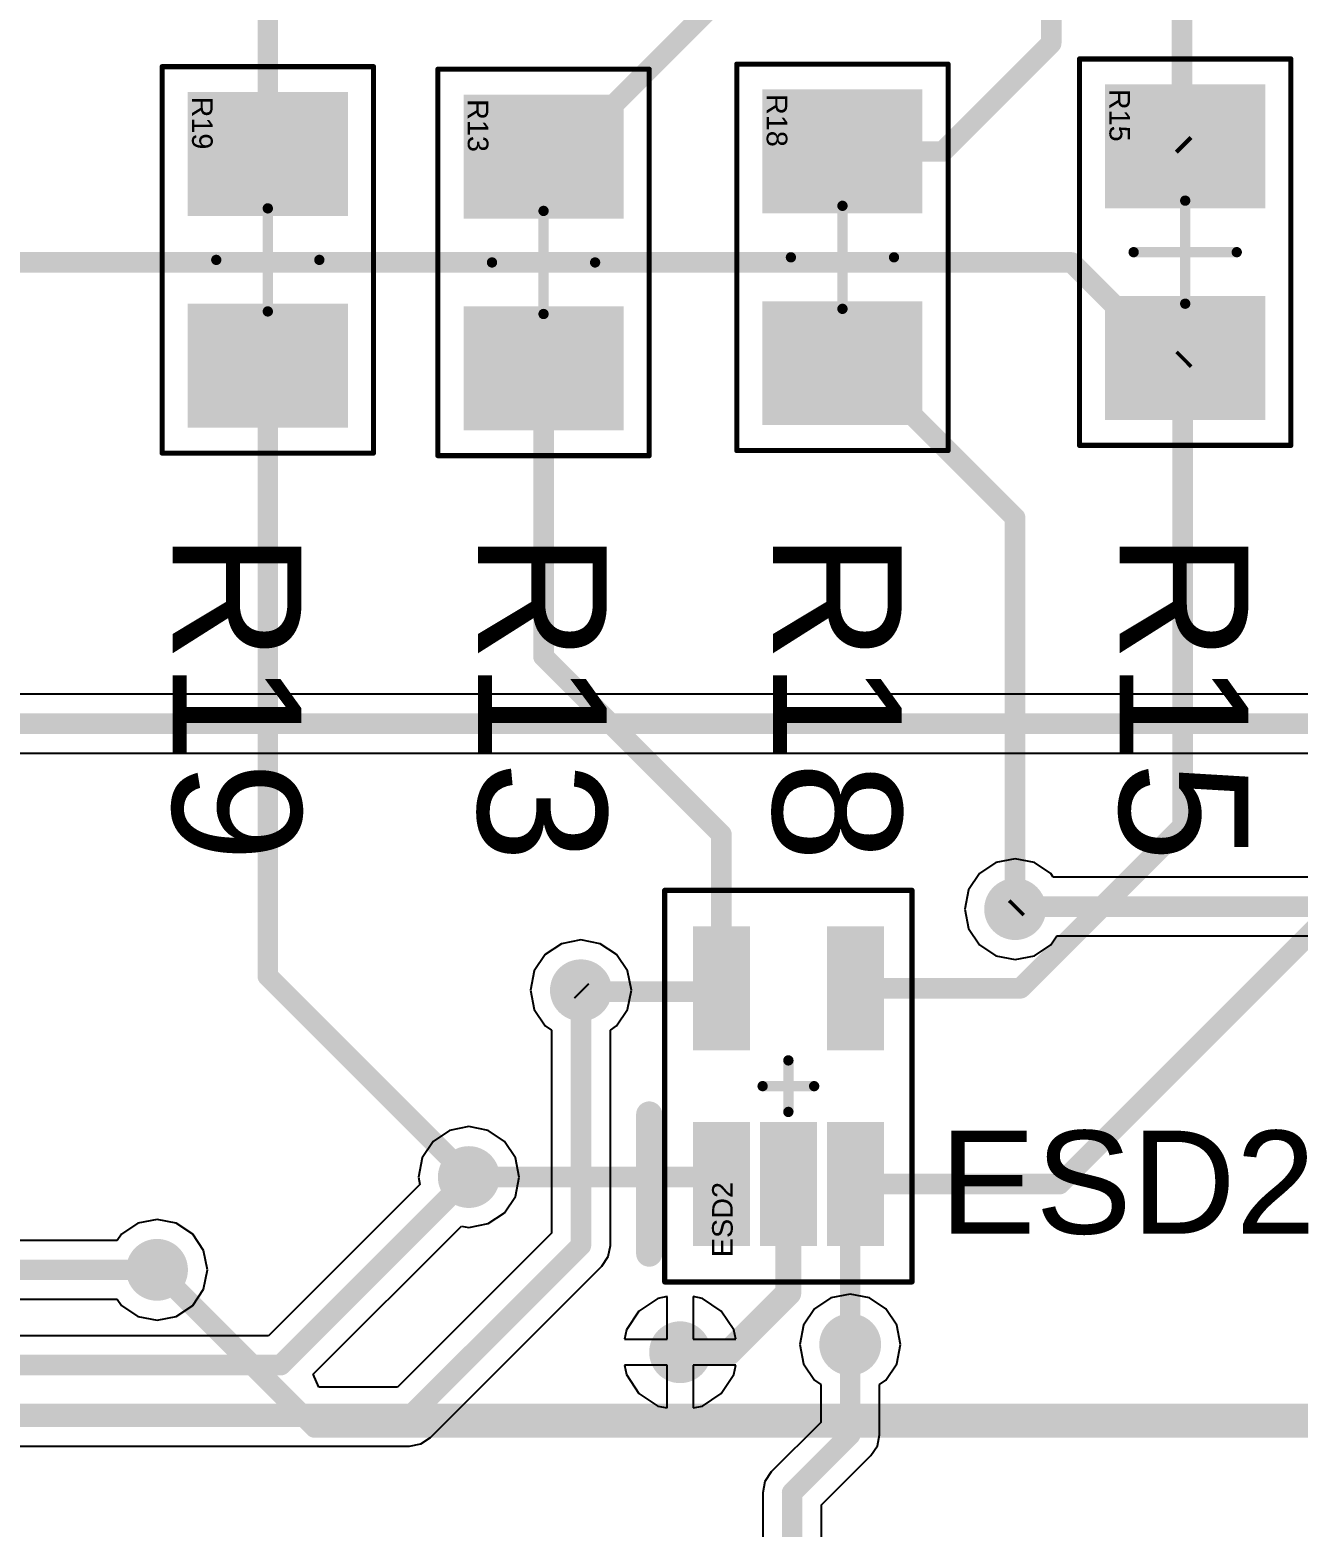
# Model space of a CAD drawing. Header units: inches. Extents: x 0 to 7.57, y 0 to 3.51.
# Drawn here: x 1.498 to 1.982, y 2.437 to 3.009 of the extents above; entities that cross this region are included whole.
import ezdxf

# ---------------------------------------------------------------- set-up
doc = ezdxf.new("R2010")
doc.units = ezdxf.units.IN
doc.header["$MEASUREMENT"] = 0
for name, color, linetype in [('Bottom Courtyard', 56, 'Continuous'), ('Bottom Solder', 6, 'Continuous'), ('L1', 1, 'Continuous'), ('L2', 5, 'Continuous'), ('Top Courtyard', 56, 'Continuous'), ('Top Overlay', 2, 'Continuous'), ('Top Paste', 8, 'Continuous'), ('Top Solder', 216, 'Continuous'), ('Via Holes', 16, 'Continuous')]:
    doc.layers.add(name, color=color, linetype=linetype)
doc.styles.add('Arial', font='', dxfattribs={"height": 0.2})
doc.styles.get('Arial').set_extended_font_data('Arial')

# ---------------------------------------------------------------- blocks, each defined once
blk = doc.blocks.new('RES_SM0805_YAGEORC_N_24')
at = {"layer": 'L1'}
for points in [[(-0.06012, -0.02657), (-0.06012, 0.02657), (-0.02075, 0.02657), (-0.02075, -0.02657)], [(0.02075, -0.02657), (0.02075, 0.02657), (0.06012, 0.02657), (0.06012, -0.02657)]]:
    blk.add_hatch(color=1, dxfattribs=at).paths.add_polyline_path(points)
at = {"layer": 'Top Paste'}
for points in [[(-0.06012, -0.02657), (-0.06012, 0.02657), (-0.02075, 0.02657), (-0.02075, -0.02657)], [(0.02075, -0.02657), (0.02075, 0.02657), (0.06012, 0.02657), (0.06012, -0.02657)]]:
    blk.add_hatch(color=8, dxfattribs=at).paths.add_polyline_path(points)
at = {"layer": 'Top Solder'}
for points in [[(-0.06412, -0.03057), (-0.06412, 0.03057), (-0.01675, 0.03057), (-0.01675, -0.03057)], [(0.01675, -0.03057), (0.01675, 0.03057), (0.06412, 0.03057), (0.06412, -0.03057)]]:
    blk.add_hatch(color=216, dxfattribs=at).paths.add_polyline_path(points)
at = {"layer": 'Top Courtyard'}
for points in [[(-0.07382, -0.04035, 0.00197, 0.00197, 0), (-0.07382, 0.04035, 0.00197, 0.00197, 0)], [(0.07382, 0.04035, 0.00197, 0.00197, 0), (-0.07382, 0.04035, 0.00197, 0.00197, 0)], [(0.07382, -0.04035, 0.00197, 0.00197, 0), (0.07382, 0.04035, 0.00197, 0.00197, 0)], [(0, -0.01969, 0.00394, 0.00394, 0), (0, 0.01969, 0.00394, 0.00394, 0)], [(0.01969, 0, 0.00394, 0.00394, 0), (-0.01969, 0, 0.00394, 0.00394, 0)], [(0.07382, -0.04035, 0.00197, 0.00197, 0), (-0.07382, -0.04035, 0.00197, 0.00197, 0)]]:
    blk.add_lwpolyline(points, format="xyseb", dxfattribs=at)
for points in [[(-0.07431, 0.04035, 0.000984, 0.000984, 1), (-0.07333, 0.04035, 0.000984, 0.000984, 1)], [(-0.07431, 0.04035, 0.000984, 0.000984, 1), (-0.07333, 0.04035, 0.000984, 0.000984, 1)], [(0.07333, 0.04035, 0.000984, 0.000984, 1), (0.07431, 0.04035, 0.000984, 0.000984, 1)], [(0.07333, 0.04035, 0.000984, 0.000984, 1), (0.07431, 0.04035, 0.000984, 0.000984, 1)], [(-0.00098, 0.01969, 0.00197, 0.00197, 1), (0.00098, 0.01969, 0.00197, 0.00197, 1)], [(-0.02067, 0, 0.00197, 0.00197, 1), (-0.0187, 0, 0.00197, 0.00197, 1)], [(0.0187, 0, 0.00197, 0.00197, 1), (0.02067, 0, 0.00197, 0.00197, 1)], [(-0.00098, -0.01969, 0.00197, 0.00197, 1), (0.00098, -0.01969, 0.00197, 0.00197, 1)], [(-0.07431, -0.04035, 0.000984, 0.000984, 1), (-0.07333, -0.04035, 0.000984, 0.000984, 1)], [(-0.07431, -0.04035, 0.000984, 0.000984, 1), (-0.07333, -0.04035, 0.000984, 0.000984, 1)], [(0.07333, -0.04035, 0.000984, 0.000984, 1), (0.07431, -0.04035, 0.000984, 0.000984, 1)], [(0.07333, -0.04035, 0.000984, 0.000984, 1), (0.07431, -0.04035, 0.000984, 0.000984, 1)]]:
    blk.add_lwpolyline(points, format="xyseb", close=True, dxfattribs=at)
at = {"layer": 'Top Overlay'}
for points in [[(-0.07382, -0.04035, 0.00197, 0.00197, 0), (-0.07382, 0.04035, 0.00197, 0.00197, 0)], [(0.07382, 0.04035, 0.00197, 0.00197, 0), (-0.07382, 0.04035, 0.00197, 0.00197, 0)], [(0.07382, -0.04035, 0.00197, 0.00197, 0), (0.07382, 0.04035, 0.00197, 0.00197, 0)], [(0.07382, -0.04035, 0.00197, 0.00197, 0), (-0.07382, -0.04035, 0.00197, 0.00197, 0)]]:
    blk.add_lwpolyline(points, format="xyseb", dxfattribs=at)
for points in [[(-0.07431, 0.04035, 0.000984, 0.000984, 1), (-0.07333, 0.04035, 0.000984, 0.000984, 1)], [(-0.07431, 0.04035, 0.000984, 0.000984, 1), (-0.07333, 0.04035, 0.000984, 0.000984, 1)], [(0.07333, 0.04035, 0.000984, 0.000984, 1), (0.07431, 0.04035, 0.000984, 0.000984, 1)], [(0.07333, 0.04035, 0.000984, 0.000984, 1), (0.07431, 0.04035, 0.000984, 0.000984, 1)], [(-0.07431, -0.04035, 0.000984, 0.000984, 1), (-0.07333, -0.04035, 0.000984, 0.000984, 1)], [(-0.07431, -0.04035, 0.000984, 0.000984, 1), (-0.07333, -0.04035, 0.000984, 0.000984, 1)], [(0.07333, -0.04035, 0.000984, 0.000984, 1), (0.07431, -0.04035, 0.000984, 0.000984, 1)], [(0.07333, -0.04035, 0.000984, 0.000984, 1), (0.07431, -0.04035, 0.000984, 0.000984, 1)]]:
    blk.add_lwpolyline(points, format="xyseb", close=True, dxfattribs=at)
at = {"layer": 'Top Courtyard', "style": 'Arial'}
blk.add_text('R19', height=0.007874, dxfattribs=at).set_placement((-0.0624, -0.02894))
blk = doc.blocks.new('RES_SM0805_YAGEORC_N_25')
at = {"layer": 'L1'}
for points in [[(-0.06012, -0.02657), (-0.06012, 0.02657), (-0.02075, 0.02657), (-0.02075, -0.02657)], [(0.02075, -0.02657), (0.02075, 0.02657), (0.06012, 0.02657), (0.06012, -0.02657)]]:
    blk.add_hatch(color=1, dxfattribs=at).paths.add_polyline_path(points)
at = {"layer": 'Top Paste'}
for points in [[(-0.06012, -0.02657), (-0.06012, 0.02657), (-0.02075, 0.02657), (-0.02075, -0.02657)], [(0.02075, -0.02657), (0.02075, 0.02657), (0.06012, 0.02657), (0.06012, -0.02657)]]:
    blk.add_hatch(color=8, dxfattribs=at).paths.add_polyline_path(points)
at = {"layer": 'Top Solder'}
for points in [[(-0.06412, -0.03057), (-0.06412, 0.03057), (-0.01675, 0.03057), (-0.01675, -0.03057)], [(0.01675, -0.03057), (0.01675, 0.03057), (0.06412, 0.03057), (0.06412, -0.03057)]]:
    blk.add_hatch(color=216, dxfattribs=at).paths.add_polyline_path(points)
at = {"layer": 'Top Courtyard'}
for points in [[(-0.07382, -0.04035, 0.00197, 0.00197, 0), (-0.07382, 0.04035, 0.00197, 0.00197, 0)], [(0.07382, 0.04035, 0.00197, 0.00197, 0), (-0.07382, 0.04035, 0.00197, 0.00197, 0)], [(0.07382, -0.04035, 0.00197, 0.00197, 0), (0.07382, 0.04035, 0.00197, 0.00197, 0)], [(0, -0.01969, 0.00394, 0.00394, 0), (0, 0.01969, 0.00394, 0.00394, 0)], [(0.01969, 0, 0.00394, 0.00394, 0), (-0.01969, 0, 0.00394, 0.00394, 0)], [(0.07382, -0.04035, 0.00197, 0.00197, 0), (-0.07382, -0.04035, 0.00197, 0.00197, 0)]]:
    blk.add_lwpolyline(points, format="xyseb", dxfattribs=at)
for points in [[(-0.07431, 0.04035, 0.000984, 0.000984, 1), (-0.07333, 0.04035, 0.000984, 0.000984, 1)], [(-0.07431, 0.04035, 0.000984, 0.000984, 1), (-0.07333, 0.04035, 0.000984, 0.000984, 1)], [(0.07333, 0.04035, 0.000984, 0.000984, 1), (0.07431, 0.04035, 0.000984, 0.000984, 1)], [(0.07333, 0.04035, 0.000984, 0.000984, 1), (0.07431, 0.04035, 0.000984, 0.000984, 1)], [(-0.00098, 0.01969, 0.00197, 0.00197, 1), (0.00098, 0.01969, 0.00197, 0.00197, 1)], [(-0.02067, 0, 0.00197, 0.00197, 1), (-0.0187, 0, 0.00197, 0.00197, 1)], [(0.0187, 0, 0.00197, 0.00197, 1), (0.02067, 0, 0.00197, 0.00197, 1)], [(-0.00098, -0.01969, 0.00197, 0.00197, 1), (0.00098, -0.01969, 0.00197, 0.00197, 1)], [(-0.07431, -0.04035, 0.000984, 0.000984, 1), (-0.07333, -0.04035, 0.000984, 0.000984, 1)], [(-0.07431, -0.04035, 0.000984, 0.000984, 1), (-0.07333, -0.04035, 0.000984, 0.000984, 1)], [(0.07333, -0.04035, 0.000984, 0.000984, 1), (0.07431, -0.04035, 0.000984, 0.000984, 1)], [(0.07333, -0.04035, 0.000984, 0.000984, 1), (0.07431, -0.04035, 0.000984, 0.000984, 1)]]:
    blk.add_lwpolyline(points, format="xyseb", close=True, dxfattribs=at)
at = {"layer": 'Top Overlay'}
for points in [[(-0.07382, -0.04035, 0.00197, 0.00197, 0), (-0.07382, 0.04035, 0.00197, 0.00197, 0)], [(0.07382, 0.04035, 0.00197, 0.00197, 0), (-0.07382, 0.04035, 0.00197, 0.00197, 0)], [(0.07382, -0.04035, 0.00197, 0.00197, 0), (0.07382, 0.04035, 0.00197, 0.00197, 0)], [(0.07382, -0.04035, 0.00197, 0.00197, 0), (-0.07382, -0.04035, 0.00197, 0.00197, 0)]]:
    blk.add_lwpolyline(points, format="xyseb", dxfattribs=at)
for points in [[(-0.07431, 0.04035, 0.000984, 0.000984, 1), (-0.07333, 0.04035, 0.000984, 0.000984, 1)], [(-0.07431, 0.04035, 0.000984, 0.000984, 1), (-0.07333, 0.04035, 0.000984, 0.000984, 1)], [(0.07333, 0.04035, 0.000984, 0.000984, 1), (0.07431, 0.04035, 0.000984, 0.000984, 1)], [(0.07333, 0.04035, 0.000984, 0.000984, 1), (0.07431, 0.04035, 0.000984, 0.000984, 1)], [(-0.07431, -0.04035, 0.000984, 0.000984, 1), (-0.07333, -0.04035, 0.000984, 0.000984, 1)], [(-0.07431, -0.04035, 0.000984, 0.000984, 1), (-0.07333, -0.04035, 0.000984, 0.000984, 1)], [(0.07333, -0.04035, 0.000984, 0.000984, 1), (0.07431, -0.04035, 0.000984, 0.000984, 1)], [(0.07333, -0.04035, 0.000984, 0.000984, 1), (0.07431, -0.04035, 0.000984, 0.000984, 1)]]:
    blk.add_lwpolyline(points, format="xyseb", close=True, dxfattribs=at)
at = {"layer": 'Top Courtyard', "style": 'Arial'}
blk.add_text('R18', height=0.007874, dxfattribs=at).set_placement((-0.0624, -0.02894))
blk = doc.blocks.new('RES_SM0805_YAGEORC_N_28')
at = {"layer": 'L1'}
for points in [[(-0.06012, -0.02657), (-0.06012, 0.02657), (-0.02075, 0.02657), (-0.02075, -0.02657)], [(0.02075, -0.02657), (0.02075, 0.02657), (0.06012, 0.02657), (0.06012, -0.02657)]]:
    blk.add_hatch(color=1, dxfattribs=at).paths.add_polyline_path(points)
at = {"layer": 'Top Paste'}
for points in [[(-0.06012, -0.02657), (-0.06012, 0.02657), (-0.02075, 0.02657), (-0.02075, -0.02657)], [(0.02075, -0.02657), (0.02075, 0.02657), (0.06012, 0.02657), (0.06012, -0.02657)]]:
    blk.add_hatch(color=8, dxfattribs=at).paths.add_polyline_path(points)
at = {"layer": 'Top Solder'}
for points in [[(-0.06412, -0.03057), (-0.06412, 0.03057), (-0.01675, 0.03057), (-0.01675, -0.03057)], [(0.01675, -0.03057), (0.01675, 0.03057), (0.06412, 0.03057), (0.06412, -0.03057)]]:
    blk.add_hatch(color=216, dxfattribs=at).paths.add_polyline_path(points)
at = {"layer": 'Top Courtyard'}
for points in [[(-0.07382, -0.04035, 0.00197, 0.00197, 0), (-0.07382, 0.04035, 0.00197, 0.00197, 0)], [(0.07382, 0.04035, 0.00197, 0.00197, 0), (-0.07382, 0.04035, 0.00197, 0.00197, 0)], [(0.07382, -0.04035, 0.00197, 0.00197, 0), (0.07382, 0.04035, 0.00197, 0.00197, 0)], [(0, -0.01969, 0.00394, 0.00394, 0), (0, 0.01969, 0.00394, 0.00394, 0)], [(0.01969, 0, 0.00394, 0.00394, 0), (-0.01969, 0, 0.00394, 0.00394, 0)], [(0.07382, -0.04035, 0.00197, 0.00197, 0), (-0.07382, -0.04035, 0.00197, 0.00197, 0)]]:
    blk.add_lwpolyline(points, format="xyseb", dxfattribs=at)
for points in [[(-0.07431, 0.04035, 0.000984, 0.000984, 1), (-0.07333, 0.04035, 0.000984, 0.000984, 1)], [(-0.07431, 0.04035, 0.000984, 0.000984, 1), (-0.07333, 0.04035, 0.000984, 0.000984, 1)], [(0.07333, 0.04035, 0.000984, 0.000984, 1), (0.07431, 0.04035, 0.000984, 0.000984, 1)], [(0.07333, 0.04035, 0.000984, 0.000984, 1), (0.07431, 0.04035, 0.000984, 0.000984, 1)], [(-0.00098, 0.01969, 0.00197, 0.00197, 1), (0.00098, 0.01969, 0.00197, 0.00197, 1)], [(-0.02067, 0, 0.00197, 0.00197, 1), (-0.0187, 0, 0.00197, 0.00197, 1)], [(0.0187, 0, 0.00197, 0.00197, 1), (0.02067, 0, 0.00197, 0.00197, 1)], [(-0.00098, -0.01969, 0.00197, 0.00197, 1), (0.00098, -0.01969, 0.00197, 0.00197, 1)], [(-0.07431, -0.04035, 0.000984, 0.000984, 1), (-0.07333, -0.04035, 0.000984, 0.000984, 1)], [(-0.07431, -0.04035, 0.000984, 0.000984, 1), (-0.07333, -0.04035, 0.000984, 0.000984, 1)], [(0.07333, -0.04035, 0.000984, 0.000984, 1), (0.07431, -0.04035, 0.000984, 0.000984, 1)], [(0.07333, -0.04035, 0.000984, 0.000984, 1), (0.07431, -0.04035, 0.000984, 0.000984, 1)]]:
    blk.add_lwpolyline(points, format="xyseb", close=True, dxfattribs=at)
at = {"layer": 'Top Overlay'}
for points in [[(-0.07382, -0.04035, 0.00197, 0.00197, 0), (-0.07382, 0.04035, 0.00197, 0.00197, 0)], [(0.07382, 0.04035, 0.00197, 0.00197, 0), (-0.07382, 0.04035, 0.00197, 0.00197, 0)], [(0.07382, -0.04035, 0.00197, 0.00197, 0), (0.07382, 0.04035, 0.00197, 0.00197, 0)], [(0.07382, -0.04035, 0.00197, 0.00197, 0), (-0.07382, -0.04035, 0.00197, 0.00197, 0)]]:
    blk.add_lwpolyline(points, format="xyseb", dxfattribs=at)
for points in [[(-0.07431, 0.04035, 0.000984, 0.000984, 1), (-0.07333, 0.04035, 0.000984, 0.000984, 1)], [(-0.07431, 0.04035, 0.000984, 0.000984, 1), (-0.07333, 0.04035, 0.000984, 0.000984, 1)], [(0.07333, 0.04035, 0.000984, 0.000984, 1), (0.07431, 0.04035, 0.000984, 0.000984, 1)], [(0.07333, 0.04035, 0.000984, 0.000984, 1), (0.07431, 0.04035, 0.000984, 0.000984, 1)], [(-0.07431, -0.04035, 0.000984, 0.000984, 1), (-0.07333, -0.04035, 0.000984, 0.000984, 1)], [(-0.07431, -0.04035, 0.000984, 0.000984, 1), (-0.07333, -0.04035, 0.000984, 0.000984, 1)], [(0.07333, -0.04035, 0.000984, 0.000984, 1), (0.07431, -0.04035, 0.000984, 0.000984, 1)], [(0.07333, -0.04035, 0.000984, 0.000984, 1), (0.07431, -0.04035, 0.000984, 0.000984, 1)]]:
    blk.add_lwpolyline(points, format="xyseb", close=True, dxfattribs=at)
at = {"layer": 'Top Courtyard', "style": 'Arial'}
blk.add_text('R15', height=0.007874, dxfattribs=at).set_placement((-0.0624, -0.02894))
blk = doc.blocks.new('RES_SM0805_YAGEORC_N_30')
at = {"layer": 'L1'}
for points in [[(-0.06012, -0.02657), (-0.06012, 0.02657), (-0.02075, 0.02657), (-0.02075, -0.02657)], [(0.02075, -0.02657), (0.02075, 0.02657), (0.06012, 0.02657), (0.06012, -0.02657)]]:
    blk.add_hatch(color=1, dxfattribs=at).paths.add_polyline_path(points)
at = {"layer": 'Top Paste'}
for points in [[(-0.06012, -0.02657), (-0.06012, 0.02657), (-0.02075, 0.02657), (-0.02075, -0.02657)], [(0.02075, -0.02657), (0.02075, 0.02657), (0.06012, 0.02657), (0.06012, -0.02657)]]:
    blk.add_hatch(color=8, dxfattribs=at).paths.add_polyline_path(points)
at = {"layer": 'Top Solder'}
for points in [[(-0.06412, -0.03057), (-0.06412, 0.03057), (-0.01675, 0.03057), (-0.01675, -0.03057)], [(0.01675, -0.03057), (0.01675, 0.03057), (0.06412, 0.03057), (0.06412, -0.03057)]]:
    blk.add_hatch(color=216, dxfattribs=at).paths.add_polyline_path(points)
at = {"layer": 'Top Courtyard'}
for points in [[(-0.07382, -0.04035, 0.00197, 0.00197, 0), (-0.07382, 0.04035, 0.00197, 0.00197, 0)], [(0.07382, 0.04035, 0.00197, 0.00197, 0), (-0.07382, 0.04035, 0.00197, 0.00197, 0)], [(0.07382, -0.04035, 0.00197, 0.00197, 0), (0.07382, 0.04035, 0.00197, 0.00197, 0)], [(0, -0.01969, 0.00394, 0.00394, 0), (0, 0.01969, 0.00394, 0.00394, 0)], [(0.01969, 0, 0.00394, 0.00394, 0), (-0.01969, 0, 0.00394, 0.00394, 0)], [(0.07382, -0.04035, 0.00197, 0.00197, 0), (-0.07382, -0.04035, 0.00197, 0.00197, 0)]]:
    blk.add_lwpolyline(points, format="xyseb", dxfattribs=at)
for points in [[(-0.07431, 0.04035, 0.000984, 0.000984, 1), (-0.07333, 0.04035, 0.000984, 0.000984, 1)], [(-0.07431, 0.04035, 0.000984, 0.000984, 1), (-0.07333, 0.04035, 0.000984, 0.000984, 1)], [(0.07333, 0.04035, 0.000984, 0.000984, 1), (0.07431, 0.04035, 0.000984, 0.000984, 1)], [(0.07333, 0.04035, 0.000984, 0.000984, 1), (0.07431, 0.04035, 0.000984, 0.000984, 1)], [(-0.00098, 0.01969, 0.00197, 0.00197, 1), (0.00098, 0.01969, 0.00197, 0.00197, 1)], [(-0.02067, 0, 0.00197, 0.00197, 1), (-0.0187, 0, 0.00197, 0.00197, 1)], [(0.0187, 0, 0.00197, 0.00197, 1), (0.02067, 0, 0.00197, 0.00197, 1)], [(-0.00098, -0.01969, 0.00197, 0.00197, 1), (0.00098, -0.01969, 0.00197, 0.00197, 1)], [(-0.07431, -0.04035, 0.000984, 0.000984, 1), (-0.07333, -0.04035, 0.000984, 0.000984, 1)], [(-0.07431, -0.04035, 0.000984, 0.000984, 1), (-0.07333, -0.04035, 0.000984, 0.000984, 1)], [(0.07333, -0.04035, 0.000984, 0.000984, 1), (0.07431, -0.04035, 0.000984, 0.000984, 1)], [(0.07333, -0.04035, 0.000984, 0.000984, 1), (0.07431, -0.04035, 0.000984, 0.000984, 1)]]:
    blk.add_lwpolyline(points, format="xyseb", close=True, dxfattribs=at)
at = {"layer": 'Top Overlay'}
for points in [[(-0.07382, -0.04035, 0.00197, 0.00197, 0), (-0.07382, 0.04035, 0.00197, 0.00197, 0)], [(0.07382, 0.04035, 0.00197, 0.00197, 0), (-0.07382, 0.04035, 0.00197, 0.00197, 0)], [(0.07382, -0.04035, 0.00197, 0.00197, 0), (0.07382, 0.04035, 0.00197, 0.00197, 0)], [(0.07382, -0.04035, 0.00197, 0.00197, 0), (-0.07382, -0.04035, 0.00197, 0.00197, 0)]]:
    blk.add_lwpolyline(points, format="xyseb", dxfattribs=at)
for points in [[(-0.07431, 0.04035, 0.000984, 0.000984, 1), (-0.07333, 0.04035, 0.000984, 0.000984, 1)], [(-0.07431, 0.04035, 0.000984, 0.000984, 1), (-0.07333, 0.04035, 0.000984, 0.000984, 1)], [(0.07333, 0.04035, 0.000984, 0.000984, 1), (0.07431, 0.04035, 0.000984, 0.000984, 1)], [(0.07333, 0.04035, 0.000984, 0.000984, 1), (0.07431, 0.04035, 0.000984, 0.000984, 1)], [(-0.07431, -0.04035, 0.000984, 0.000984, 1), (-0.07333, -0.04035, 0.000984, 0.000984, 1)], [(-0.07431, -0.04035, 0.000984, 0.000984, 1), (-0.07333, -0.04035, 0.000984, 0.000984, 1)], [(0.07333, -0.04035, 0.000984, 0.000984, 1), (0.07431, -0.04035, 0.000984, 0.000984, 1)], [(0.07333, -0.04035, 0.000984, 0.000984, 1), (0.07431, -0.04035, 0.000984, 0.000984, 1)]]:
    blk.add_lwpolyline(points, format="xyseb", close=True, dxfattribs=at)
at = {"layer": 'Top Courtyard', "style": 'Arial'}
blk.add_text('R13', height=0.007874, dxfattribs=at).set_placement((-0.0624, -0.02894))
blk = doc.blocks.new('FMC_160LCD_V2_B_46')
at = {"layer": 'Bottom Courtyard'}
blk.add_lwpolyline([(1.29921, -0.82677, 0.00787, 0.00787, 0), (-1.29921, -0.82677, 0.00787, 0.00787, 0)], format="xyseb", dxfattribs=at)
blk = doc.blocks.new('ESDALC6V1W5_50')
at = {"layer": 'L1'}
for points in [[(-0.05709, 0.03248), (-0.01772, 0.03248), (-0.01772, 0.0187), (-0.05709, 0.0187)], [(0.01772, 0.03248), (0.05709, 0.03248), (0.05709, 0.0187), (0.01772, 0.0187)], [(-0.05709, 0.00689), (-0.01772, 0.00689), (-0.01772, -0.00689), (-0.05709, -0.00689)], [(-0.05709, -0.0187), (-0.01772, -0.0187), (-0.01772, -0.03248), (-0.05709, -0.03248)], [(0.01772, -0.0187), (0.05709, -0.0187), (0.05709, -0.03248), (0.01772, -0.03248)]]:
    blk.add_hatch(color=1, dxfattribs=at).paths.add_polyline_path(points)
at = {"layer": 'Top Paste'}
for points in [[(-0.05709, 0.03248), (-0.01772, 0.03248), (-0.01772, 0.0187), (-0.05709, 0.0187)], [(0.01772, 0.03248), (0.05709, 0.03248), (0.05709, 0.0187), (0.01772, 0.0187)], [(-0.05709, 0.00689), (-0.01772, 0.00689), (-0.01772, -0.00689), (-0.05709, -0.00689)], [(-0.05709, -0.0187), (-0.01772, -0.0187), (-0.01772, -0.03248), (-0.05709, -0.03248)], [(0.01772, -0.0187), (0.05709, -0.0187), (0.05709, -0.03248), (0.01772, -0.03248)]]:
    blk.add_hatch(color=8, dxfattribs=at).paths.add_polyline_path(points)
at = {"layer": 'Top Solder'}
for points in [[(-0.06109, 0.03648), (-0.01372, 0.03648), (-0.01372, 0.0147), (-0.06109, 0.0147)], [(0.01372, 0.03648), (0.06109, 0.03648), (0.06109, 0.0147), (0.01372, 0.0147)], [(-0.06109, 0.01089), (-0.01372, 0.01089), (-0.01372, -0.01089), (-0.06109, -0.01089)], [(-0.06109, -0.0147), (-0.01372, -0.0147), (-0.01372, -0.03648), (-0.06109, -0.03648)], [(0.01372, -0.0147), (0.06109, -0.0147), (0.06109, -0.03648), (0.01372, -0.03648)]]:
    blk.add_hatch(color=216, dxfattribs=at).paths.add_polyline_path(points)
at = {"layer": 'Top Courtyard'}
for points in [[(-0.0748, 0.04724, 0.00197, 0.00197, 0), (-0.0748, -0.04724, 0.00197, 0.00197, 0)], [(-0.0748, 0.04724, 0.00197, 0.00197, 0), (0.0748, 0.04724, 0.00197, 0.00197, 0)], [(0.0748, 0.04724, 0.00197, 0.00197, 0), (0.0748, -0.04724, 0.00197, 0.00197, 0)], [(0, 0.00984, 0.00394, 0.00394, 0), (0, -0.00984, 0.00394, 0.00394, 0)], [(-0.00984, 0, 0.00394, 0.00394, 0), (0.00984, 0, 0.00394, 0.00394, 0)], [(-0.0748, -0.04724, 0.00197, 0.00197, 0), (0.0748, -0.04724, 0.00197, 0.00197, 0)]]:
    blk.add_lwpolyline(points, format="xyseb", dxfattribs=at)
for points in [[(-0.0753, 0.04724, 0.000984, 0.000984, 1), (-0.07431, 0.04724, 0.000984, 0.000984, 1)], [(-0.0753, 0.04724, 0.000984, 0.000984, 1), (-0.07431, 0.04724, 0.000984, 0.000984, 1)], [(0.07431, 0.04724, 0.000984, 0.000984, 1), (0.0753, 0.04724, 0.000984, 0.000984, 1)], [(0.07431, 0.04724, 0.000984, 0.000984, 1), (0.0753, 0.04724, 0.000984, 0.000984, 1)], [(-0.00098, 0.00984, 0.00197, 0.00197, 1), (0.00098, 0.00984, 0.00197, 0.00197, 1)], [(-0.01083, 0, 0.00197, 0.00197, 1), (-0.00886, 0, 0.00197, 0.00197, 1)], [(0.00886, 0, 0.00197, 0.00197, 1), (0.01083, 0, 0.00197, 0.00197, 1)], [(-0.00098, -0.00984, 0.00197, 0.00197, 1), (0.00098, -0.00984, 0.00197, 0.00197, 1)], [(-0.0753, -0.04724, 0.000984, 0.000984, 1), (-0.07431, -0.04724, 0.000984, 0.000984, 1)], [(-0.0753, -0.04724, 0.000984, 0.000984, 1), (-0.07431, -0.04724, 0.000984, 0.000984, 1)], [(0.07431, -0.04724, 0.000984, 0.000984, 1), (0.0753, -0.04724, 0.000984, 0.000984, 1)], [(0.07431, -0.04724, 0.000984, 0.000984, 1), (0.0753, -0.04724, 0.000984, 0.000984, 1)]]:
    blk.add_lwpolyline(points, format="xyseb", close=True, dxfattribs=at)
at = {"layer": 'Top Overlay'}
blk.add_lwpolyline([(-0.06398, 0.05315, 0.01, 0.01, 0), (-0.01083, 0.05315, 0.01, 0.01, 0)], format="xyseb", dxfattribs=at)
for points in [[(-0.06648, 0.05315, 0.005, 0.005, 1), (-0.06148, 0.05315, 0.005, 0.005, 1)], [(-0.01333, 0.05315, 0.005, 0.005, 1), (-0.00833, 0.05315, 0.005, 0.005, 1)]]:
    blk.add_lwpolyline(points, format="xyseb", close=True, dxfattribs=at)
at = {"layer": 'Top Courtyard', "style": 'Arial'}
blk.add_text('ESD2', height=0.007874, dxfattribs=at).set_placement((-0.06535, 0.02126))

msp = doc.modelspace()

# ---------------------------------------------------------------- hatches: boundary and pattern name
at = {"layer": 'Bottom Solder'}
h = msp.add_hatch(color=6, dxfattribs=at)
edge = h.paths.add_edge_path()
edge.add_arc((1.87402, 2.67323), 0.00991, 0, 360)
h = msp.add_hatch(color=6, dxfattribs=at)
edge = h.paths.add_edge_path()
edge.add_arc((1.70817, 2.64222), 0.00991, 0, 360)
h = msp.add_hatch(color=6, dxfattribs=at)
edge = h.paths.add_edge_path()
edge.add_arc((1.66535, 2.57087), 0.00991, 0, 360)
h = msp.add_hatch(color=6, dxfattribs=at)
edge = h.paths.add_edge_path()
edge.add_arc((1.54626, 2.53543), 0.00991, 0, 360)
h = msp.add_hatch(color=6, dxfattribs=at)
edge = h.paths.add_edge_path()
edge.add_arc((1.81102, 2.50689), 0.00991, 0, 360)
h = msp.add_hatch(color=6, dxfattribs=at)
edge = h.paths.add_edge_path()
edge.add_arc((1.74606, 2.50394), 0.00991, 0, 360)
at = {"layer": 'L1'}
h = msp.add_hatch(color=1, dxfattribs=at)
edge = h.paths.add_edge_path()
edge.add_arc((1.87402, 2.67323), 0.01181, 0, 360)
h = msp.add_hatch(color=1, dxfattribs=at)
edge = h.paths.add_edge_path()
edge.add_arc((1.70817, 2.64222), 0.01181, 0, 360)
h = msp.add_hatch(color=1, dxfattribs=at)
edge = h.paths.add_edge_path()
edge.add_arc((1.66535, 2.57087), 0.01181, 0, 360)
h = msp.add_hatch(color=1, dxfattribs=at)
edge = h.paths.add_edge_path()
edge.add_arc((1.54626, 2.53543), 0.01181, 0, 360)
h = msp.add_hatch(color=1, dxfattribs=at)
edge = h.paths.add_edge_path()
edge.add_arc((1.81102, 2.50689), 0.01181, 0, 360)
h = msp.add_hatch(color=1, dxfattribs=at)
edge = h.paths.add_edge_path()
edge.add_arc((1.74606, 2.50394), 0.01181, 0, 360)
at = {"layer": 'L2'}
h = msp.add_hatch(color=5, dxfattribs=at)
edge = h.paths.add_edge_path()
edge.add_arc((1.87402, 2.67323), 0.01181, 0, 360)
h = msp.add_hatch(color=5, dxfattribs=at)
edge = h.paths.add_edge_path()
edge.add_arc((1.70817, 2.64222), 0.01181, 0, 360)
h = msp.add_hatch(color=5, dxfattribs=at)
edge = h.paths.add_edge_path()
edge.add_arc((1.66535, 2.57087), 0.01181, 0, 360)
h = msp.add_hatch(color=5, dxfattribs=at)
edge = h.paths.add_edge_path()
edge.add_arc((1.54626, 2.53543), 0.01181, 0, 360)
h = msp.add_hatch(color=5, dxfattribs=at)
edge = h.paths.add_edge_path()
edge.add_arc((1.81102, 2.50689), 0.01181, 0, 360)
h = msp.add_hatch(color=5, dxfattribs=at)
edge = h.paths.add_edge_path()
edge.add_arc((1.74606, 2.50394), 0.01181, 0, 360)
at = {"layer": 'Top Solder'}
h = msp.add_hatch(color=216, dxfattribs=at)
edge = h.paths.add_edge_path()
edge.add_arc((1.87402, 2.67323), 0.00991, 0, 360)
h = msp.add_hatch(color=216, dxfattribs=at)
edge = h.paths.add_edge_path()
edge.add_arc((1.70817, 2.64222), 0.00991, 0, 360)
h = msp.add_hatch(color=216, dxfattribs=at)
edge = h.paths.add_edge_path()
edge.add_arc((1.66535, 2.57087), 0.00991, 0, 360)
h = msp.add_hatch(color=216, dxfattribs=at)
edge = h.paths.add_edge_path()
edge.add_arc((1.54626, 2.53543), 0.00991, 0, 360)
h = msp.add_hatch(color=216, dxfattribs=at)
edge = h.paths.add_edge_path()
edge.add_arc((1.81102, 2.50689), 0.00991, 0, 360)
h = msp.add_hatch(color=216, dxfattribs=at)
edge = h.paths.add_edge_path()
edge.add_arc((1.74606, 2.50394), 0.00991, 0, 360)
at = {"layer": 'Via Holes'}
h = msp.add_hatch(color=7, dxfattribs=at)
edge = h.paths.add_edge_path()
edge.add_arc((1.87402, 2.67323), 0.00591, 0, 360)
h = msp.add_hatch(color=7, dxfattribs=at)
edge = h.paths.add_edge_path()
edge.add_arc((1.70817, 2.64222), 0.00591, 0, 360)
h = msp.add_hatch(color=7, dxfattribs=at)
edge = h.paths.add_edge_path()
edge.add_arc((1.66535, 2.57087), 0.00591, 0, 360)
h = msp.add_hatch(color=7, dxfattribs=at)
edge = h.paths.add_edge_path()
edge.add_arc((1.54626, 2.53543), 0.00591, 0, 360)
h = msp.add_hatch(color=7, dxfattribs=at)
edge = h.paths.add_edge_path()
edge.add_arc((1.81102, 2.50689), 0.00591, 0, 360)
h = msp.add_hatch(color=7, dxfattribs=at)
edge = h.paths.add_edge_path()
edge.add_arc((1.74606, 2.50394), 0.00591, 0, 360)

# ---------------------------------------------------------------- linework, layer by layer
at = {"layer": 'L1'}
for points in [[(1.8878, 3.00402, 0.00787, 0.00787, 0), (1.8878, 3.16398, 0.00787, 0.00787, 0)], [(1.9378, 2.96583, 0.00787, 0.00787, 0), (1.9378, 3.16398, 0.00787, 0.00787, 0)], [(1.70079, 2.96071, 0.00787, 0.00787, 0), (1.8378, 3.09772, 0.00787, 0.00787, 0)], [(1.58858, 2.96169, 0.00787, 0.00787, 0), (1.58858, 3.04626, 0.00787, 0.00787, 0)], [(1.84646, 2.96268, 0.00787, 0.00787, 0), (1.8878, 3.00402, 0.00787, 0.00787, 0)], [(1.9378, 2.96583, 0.00787, 0.00787, 0), (1.93898, 2.96465, 0.00787, 0.00787, 0)], [(1.6939, 2.96071, 0.00787, 0.00787, 0), (1.70079, 2.96071, 0.00787, 0.00787, 0)], [(1.80807, 2.96268, 0.00787, 0.00787, 0), (1.84646, 2.96268, 0.00787, 0.00787, 0)], [(1.3248, 2.92028, 0.00787, 0.00787, 0), (1.89559, 2.92028, 0.00787, 0.00787, 0)], [(1.89559, 2.92028, 0.00787, 0.00787, 0), (1.93209, 2.88378, 0.00787, 0.00787, 0)], [(1.58858, 2.64764, 0.00787, 0.00787, 0), (1.58858, 2.88083, 0.00787, 0.00787, 0)], [(1.6939, 2.76969, 0.00787, 0.00787, 0), (1.6939, 2.87984, 0.00787, 0.00787, 0)], [(1.80807, 2.88181, 0.00787, 0.00787, 0), (1.81496, 2.88181, 0.00787, 0.00787, 0)], [(1.81496, 2.88181, 0.00787, 0.00787, 0), (1.87402, 2.82276, 0.00787, 0.00787, 0)], [(1.93209, 2.88378, 0.00787, 0.00787, 0), (1.93898, 2.88378, 0.00787, 0.00787, 0)], [(1.93799, 2.8828, 0.00787, 0.00787, 0), (1.93898, 2.88378, 0.00787, 0.00787, 0)], [(1.93799, 2.70491, 0.00787, 0.00787, 0), (1.93799, 2.8828, 0.00787, 0.00787, 0)], [(1.87402, 2.67323, 0.00787, 0.00787, 0), (1.87402, 2.82276, 0.00787, 0.00787, 0)], [(1.6939, 2.76969, 0.00787, 0.00787, 0), (1.76182, 2.70176, 0.00787, 0.00787, 0)], [(1.89103, 2.5682, 0.00787, 0.00787, 0), (2.06127, 2.73844, 0.00787, 0.00787, 0)], [(1.76182, 2.643, 0.00787, 0.00787, 0), (1.76182, 2.70176, 0.00787, 0.00787, 0)], [(1.87608, 2.643, 0.00787, 0.00787, 0), (1.93799, 2.70491, 0.00787, 0.00787, 0)], [(1.58858, 2.64764, 0.00787, 0.00787, 0), (1.66535, 2.57087, 0.00787, 0.00787, 0)], [(1.70817, 2.64222, 0.00787, 0.00787, 0), (1.70866, 2.64173, 0.00787, 0.00787, 0)], [(1.70866, 2.64173, 0.00787, 0.00787, 0), (1.76182, 2.64173, 0.00787, 0.00787, 0)], [(1.813, 2.643, 0.00787, 0.00787, 0), (1.87608, 2.643, 0.00787, 0.00787, 0)], [(1.66535, 2.57087, 0.00787, 0.00787, 0), (1.75915, 2.57087, 0.00787, 0.00787, 0)], [(1.75915, 2.57087, 0.00787, 0.00787, 0), (1.76182, 2.5682, 0.00787, 0.00787, 0)], [(1.78741, 2.52658, 0.00984, 0.00984, 0), (1.78741, 2.5682, 0.00984, 0.00984, 0)], [(1.81102, 2.56622, 0.00787, 0.00787, 0), (1.813, 2.5682, 0.00787, 0.00787, 0)], [(1.81102, 2.50689, 0.00787, 0.00787, 0), (1.81102, 2.56622, 0.00787, 0.00787, 0)], [(1.813, 2.5682, 0.00787, 0.00787, 0), (1.89103, 2.5682, 0.00787, 0.00787, 0)], [(1.54626, 2.53543, 0.00787, 0.00787, 0), (1.6065, 2.4752, 0.00787, 0.00787, 0)], [(1.76476, 2.50394, 0.00984, 0.00984, 0), (1.78741, 2.52658, 0.00984, 0.00984, 0)], [(1.74606, 2.50394, 0.00984, 0.00984, 0), (1.76476, 2.50394, 0.00984, 0.00984, 0)], [(1.6065, 2.4752, 0.00787, 0.00787, 0), (2.13465, 2.4752, 0.00787, 0.00787, 0)]]:
    msp.add_lwpolyline(points, format="xyseb", dxfattribs=at)
for points in [[(1.88583, 3.00402, 0.00394, 0.00394, 1), (1.88976, 3.00402, 0.00394, 0.00394, 1)], [(1.88583, 3.00402, 0.00394, 0.00394, 1), (1.88976, 3.00402, 0.00394, 0.00394, 1)], [(1.93583, 2.96583, 0.00394, 0.00394, 1), (1.93976, 2.96583, 0.00394, 0.00394, 1)], [(1.93583, 2.96583, 0.00394, 0.00394, 1), (1.93976, 2.96583, 0.00394, 0.00394, 1)], [(1.93701, 2.96465, 0.00394, 0.00394, 1), (1.94094, 2.96465, 0.00394, 0.00394, 1)], [(1.58661, 2.96169, 0.00394, 0.00394, 1), (1.59055, 2.96169, 0.00394, 0.00394, 1)], [(1.69193, 2.96071, 0.00394, 0.00394, 1), (1.69587, 2.96071, 0.00394, 0.00394, 1)], [(1.69882, 2.96071, 0.00394, 0.00394, 1), (1.70276, 2.96071, 0.00394, 0.00394, 1)], [(1.69882, 2.96071, 0.00394, 0.00394, 1), (1.70276, 2.96071, 0.00394, 0.00394, 1)], [(1.8061, 2.96268, 0.00394, 0.00394, 1), (1.81004, 2.96268, 0.00394, 0.00394, 1)], [(1.84449, 2.96268, 0.00394, 0.00394, 1), (1.84843, 2.96268, 0.00394, 0.00394, 1)], [(1.84449, 2.96268, 0.00394, 0.00394, 1), (1.84843, 2.96268, 0.00394, 0.00394, 1)], [(1.89362, 2.92028, 0.00394, 0.00394, 1), (1.89756, 2.92028, 0.00394, 0.00394, 1)], [(1.89362, 2.92028, 0.00394, 0.00394, 1), (1.89756, 2.92028, 0.00394, 0.00394, 1)], [(1.58661, 2.88083, 0.00394, 0.00394, 1), (1.59055, 2.88083, 0.00394, 0.00394, 1)], [(1.69193, 2.87984, 0.00394, 0.00394, 1), (1.69587, 2.87984, 0.00394, 0.00394, 1)], [(1.8061, 2.88181, 0.00394, 0.00394, 1), (1.81004, 2.88181, 0.00394, 0.00394, 1)], [(1.81299, 2.88181, 0.00394, 0.00394, 1), (1.81693, 2.88181, 0.00394, 0.00394, 1)], [(1.81299, 2.88181, 0.00394, 0.00394, 1), (1.81693, 2.88181, 0.00394, 0.00394, 1)], [(1.93012, 2.88378, 0.00394, 0.00394, 1), (1.93406, 2.88378, 0.00394, 0.00394, 1)], [(1.93012, 2.88378, 0.00394, 0.00394, 1), (1.93406, 2.88378, 0.00394, 0.00394, 1)], [(1.93602, 2.8828, 0.00394, 0.00394, 1), (1.93996, 2.8828, 0.00394, 0.00394, 1)], [(1.93602, 2.8828, 0.00394, 0.00394, 1), (1.93996, 2.8828, 0.00394, 0.00394, 1)], [(1.93701, 2.88378, 0.00394, 0.00394, 1), (1.94094, 2.88378, 0.00394, 0.00394, 1)], [(1.93701, 2.88378, 0.00394, 0.00394, 1), (1.94094, 2.88378, 0.00394, 0.00394, 1)], [(1.87205, 2.82276, 0.00394, 0.00394, 1), (1.87598, 2.82276, 0.00394, 0.00394, 1)], [(1.87205, 2.82276, 0.00394, 0.00394, 1), (1.87598, 2.82276, 0.00394, 0.00394, 1)], [(1.69193, 2.76969, 0.00394, 0.00394, 1), (1.69587, 2.76969, 0.00394, 0.00394, 1)], [(1.69193, 2.76969, 0.00394, 0.00394, 1), (1.69587, 2.76969, 0.00394, 0.00394, 1)], [(1.75985, 2.70176, 0.00394, 0.00394, 1), (1.76379, 2.70176, 0.00394, 0.00394, 1)], [(1.75985, 2.70176, 0.00394, 0.00394, 1), (1.76379, 2.70176, 0.00394, 0.00394, 1)], [(1.93602, 2.70491, 0.00394, 0.00394, 1), (1.93996, 2.70491, 0.00394, 0.00394, 1)], [(1.93602, 2.70491, 0.00394, 0.00394, 1), (1.93996, 2.70491, 0.00394, 0.00394, 1)], [(1.87205, 2.67323, 0.00394, 0.00394, 1), (1.87598, 2.67323, 0.00394, 0.00394, 1)], [(1.58661, 2.64764, 0.00394, 0.00394, 1), (1.59055, 2.64764, 0.00394, 0.00394, 1)], [(1.58661, 2.64764, 0.00394, 0.00394, 1), (1.59055, 2.64764, 0.00394, 0.00394, 1)], [(1.7062, 2.64222, 0.00394, 0.00394, 1), (1.71014, 2.64222, 0.00394, 0.00394, 1)], [(1.70669, 2.64173, 0.00394, 0.00394, 1), (1.71063, 2.64173, 0.00394, 0.00394, 1)], [(1.70669, 2.64173, 0.00394, 0.00394, 1), (1.71063, 2.64173, 0.00394, 0.00394, 1)], [(1.75985, 2.643, 0.00394, 0.00394, 1), (1.76379, 2.643, 0.00394, 0.00394, 1)], [(1.75985, 2.64173, 0.00394, 0.00394, 1), (1.76379, 2.64173, 0.00394, 0.00394, 1)], [(1.81103, 2.643, 0.00394, 0.00394, 1), (1.81497, 2.643, 0.00394, 0.00394, 1)], [(1.87411, 2.643, 0.00394, 0.00394, 1), (1.87805, 2.643, 0.00394, 0.00394, 1)], [(1.87411, 2.643, 0.00394, 0.00394, 1), (1.87805, 2.643, 0.00394, 0.00394, 1)], [(1.66339, 2.57087, 0.00394, 0.00394, 1), (1.66732, 2.57087, 0.00394, 0.00394, 1)], [(1.66339, 2.57087, 0.00394, 0.00394, 1), (1.66732, 2.57087, 0.00394, 0.00394, 1)], [(1.75718, 2.57087, 0.00394, 0.00394, 1), (1.76112, 2.57087, 0.00394, 0.00394, 1)], [(1.75718, 2.57087, 0.00394, 0.00394, 1), (1.76112, 2.57087, 0.00394, 0.00394, 1)], [(1.75985, 2.5682, 0.00394, 0.00394, 1), (1.76379, 2.5682, 0.00394, 0.00394, 1)], [(1.78495, 2.5682, 0.00492, 0.00492, 1), (1.78987, 2.5682, 0.00492, 0.00492, 1)], [(1.80906, 2.56622, 0.00394, 0.00394, 1), (1.81299, 2.56622, 0.00394, 0.00394, 1)], [(1.80906, 2.56622, 0.00394, 0.00394, 1), (1.81299, 2.56622, 0.00394, 0.00394, 1)], [(1.81103, 2.5682, 0.00394, 0.00394, 1), (1.81497, 2.5682, 0.00394, 0.00394, 1)], [(1.81103, 2.5682, 0.00394, 0.00394, 1), (1.81497, 2.5682, 0.00394, 0.00394, 1)], [(1.88906, 2.5682, 0.00394, 0.00394, 1), (1.893, 2.5682, 0.00394, 0.00394, 1)], [(1.88906, 2.5682, 0.00394, 0.00394, 1), (1.893, 2.5682, 0.00394, 0.00394, 1)], [(1.54429, 2.53543, 0.00394, 0.00394, 1), (1.54823, 2.53543, 0.00394, 0.00394, 1)], [(1.78495, 2.52658, 0.00492, 0.00492, 1), (1.78987, 2.52658, 0.00492, 0.00492, 1)], [(1.78495, 2.52658, 0.00492, 0.00492, 1), (1.78987, 2.52658, 0.00492, 0.00492, 1)], [(1.7436, 2.50394, 0.00492, 0.00492, 1), (1.74852, 2.50394, 0.00492, 0.00492, 1)], [(1.7623, 2.50394, 0.00492, 0.00492, 1), (1.76722, 2.50394, 0.00492, 0.00492, 1)], [(1.7623, 2.50394, 0.00492, 0.00492, 1), (1.76722, 2.50394, 0.00492, 0.00492, 1)], [(1.80906, 2.50689, 0.00394, 0.00394, 1), (1.81299, 2.50689, 0.00394, 0.00394, 1)], [(1.60453, 2.4752, 0.00394, 0.00394, 1), (1.60846, 2.4752, 0.00394, 0.00394, 1)], [(1.60453, 2.4752, 0.00394, 0.00394, 1), (1.60846, 2.4752, 0.00394, 0.00394, 1)]]:
    msp.add_lwpolyline(points, format="xyseb", close=True, dxfattribs=at)
at = {"layer": 'L2'}
for p, q in [((2.09108, 2.75533), (1.36024, 2.75533)), ((1.36489, 2.73285), (2.09108, 2.73285)), ((1.86664, 2.69103), (1.86039, 2.68685)), ((1.87402, 2.6925), (1.86664, 2.69103)), ((1.88139, 2.69103), (1.87402, 2.6925)), ((1.88764, 2.68685), (1.88139, 2.69103)), ((1.86039, 2.68685), (1.85621, 2.6806)), ((1.88858, 2.68545), (1.88764, 2.68685)), ((2.03104, 2.68545), (1.88858, 2.68545)), ((1.85621, 2.6806), (1.85475, 2.67323)), ((1.85475, 2.67323), (1.85621, 2.66585)), ((1.85621, 2.66585), (1.86039, 2.6596)), ((1.7008, 2.66003), (1.69454, 2.65585)), ((1.70817, 2.66149), (1.7008, 2.66003)), ((1.71554, 2.66003), (1.70817, 2.66149)), ((1.72179, 2.65585), (1.71554, 2.66003)), ((1.86039, 2.6596), (1.86664, 2.65543)), ((1.88139, 2.65543), (1.88764, 2.6596)), ((1.88764, 2.6596), (1.88989, 2.66297)), ((1.88989, 2.66297), (2.03104, 2.66297)), ((1.69454, 2.65585), (1.69037, 2.6496)), ((1.72597, 2.6496), (1.72179, 2.65585)), ((1.86664, 2.65543), (1.87402, 2.65396)), ((1.87402, 2.65396), (1.88139, 2.65543)), ((1.69037, 2.6496), (1.6889, 2.64222)), ((1.72744, 2.64222), (1.72597, 2.6496)), ((1.6889, 2.64222), (1.69037, 2.63485)), ((1.72597, 2.63485), (1.72744, 2.64222)), ((1.69037, 2.63485), (1.69454, 2.6286)), ((1.72179, 2.6286), (1.72597, 2.63485)), ((1.69454, 2.6286), (1.69693, 2.62701)), ((1.69693, 2.62701), (1.69693, 2.54944)), ((1.71941, 2.62701), (1.72179, 2.6286)), ((1.71941, 2.54478), (1.71941, 2.62701)), ((1.65798, 2.58867), (1.65173, 2.58449)), ((1.66535, 2.59013), (1.65798, 2.58867)), ((1.67273, 2.58867), (1.66535, 2.59013)), ((1.67898, 2.58449), (1.67273, 2.58867)), ((1.65173, 2.58449), (1.64755, 2.57824)), ((1.68316, 2.57824), (1.67898, 2.58449)), ((1.64755, 2.57824), (1.64609, 2.57087)), ((1.68462, 2.57087), (1.68316, 2.57824)), ((1.64609, 2.57087), (1.64665, 2.56805)), ((1.68316, 2.56349), (1.68462, 2.57087)), ((1.64665, 2.56805), (1.58885, 2.51026)), ((1.67898, 2.55724), (1.68316, 2.56349)), ((1.67273, 2.55307), (1.67898, 2.55724)), ((1.53889, 2.55323), (1.53264, 2.54906)), ((1.54626, 2.5547), (1.53889, 2.55323)), ((1.55363, 2.55323), (1.54626, 2.5547)), ((1.55988, 2.54906), (1.55363, 2.55323)), ((1.60595, 2.49557), (1.66254, 2.55216)), ((1.66254, 2.55216), (1.66535, 2.5516)), ((1.66535, 2.5516), (1.67273, 2.55307)), ((1.53104, 2.54667), (1.23228, 2.54667)), ((1.53264, 2.54906), (1.53104, 2.54667)), ((1.56406, 2.54281), (1.55988, 2.54906)), ((1.69693, 2.54944), (1.63806, 2.49057)), ((1.56553, 2.53543), (1.56406, 2.54281)), ((1.71612, 2.53684), (1.71855, 2.54048)), ((1.71855, 2.54048), (1.71941, 2.54478)), ((1.56406, 2.52806), (1.56553, 2.53543)), ((1.65066, 2.47138), (1.71612, 2.53684)), ((1.55988, 2.52181), (1.56406, 2.52806)), ((1.23694, 2.52419), (1.53104, 2.52419)), ((1.53104, 2.52419), (1.53264, 2.52181)), ((1.73755, 2.52448), (1.73034, 2.51966)), ((1.74106, 2.52518), (1.73755, 2.52448)), ((1.74106, 2.50894), (1.74106, 2.52518)), ((1.75457, 2.52448), (1.75106, 2.52518)), ((1.75106, 2.52518), (1.75106, 2.50894)), ((1.76179, 2.51966), (1.75457, 2.52448)), ((1.80365, 2.52469), (1.7974, 2.52051)), ((1.81102, 2.52616), (1.80365, 2.52469)), ((1.8184, 2.52469), (1.81102, 2.52616)), ((1.82465, 2.52051), (1.8184, 2.52469)), ((1.53264, 2.52181), (1.53889, 2.51763)), ((1.53889, 2.51763), (1.54626, 2.51617)), ((1.54626, 2.51617), (1.55363, 2.51763)), ((1.55363, 2.51763), (1.55988, 2.52181)), ((1.73034, 2.51966), (1.72552, 2.51245)), ((1.76661, 2.51245), (1.76179, 2.51966)), ((1.7974, 2.52051), (1.79322, 2.51426)), ((1.82882, 2.51426), (1.82465, 2.52051)), ((1.72552, 2.51245), (1.72482, 2.50894)), ((1.76731, 2.50894), (1.76661, 2.51245)), ((1.79322, 2.51426), (1.79176, 2.50689)), ((1.83029, 2.50689), (1.82882, 2.51426)), ((1.58885, 2.51026), (1.30304, 2.51026)), ((1.72482, 2.50894), (1.74106, 2.50894)), ((1.75106, 2.50894), (1.76731, 2.50894)), ((1.79176, 2.50689), (1.79322, 2.49952)), ((1.82882, 2.49952), (1.83029, 2.50689)), ((1.79322, 2.49952), (1.7974, 2.49327)), ((1.82465, 2.49327), (1.82882, 2.49952)), ((1.60802, 2.49057), (1.60595, 2.49557)), ((1.74106, 2.49894), (1.72482, 2.49894)), ((1.72482, 2.49894), (1.72552, 2.49543)), ((1.72552, 2.49543), (1.73034, 2.48821)), ((1.74106, 2.48269), (1.74106, 2.49894)), ((1.76731, 2.49894), (1.75106, 2.49894)), ((1.75106, 2.49894), (1.75106, 2.48269)), ((1.76179, 2.48821), (1.76661, 2.49543)), ((1.76661, 2.49543), (1.76731, 2.49894)), ((1.63806, 2.49057), (1.60802, 2.49057)), ((1.73034, 2.48821), (1.73755, 2.48339)), ((1.75457, 2.48339), (1.76179, 2.48821)), ((1.7974, 2.49327), (1.79978, 2.49167)), ((1.79978, 2.49167), (1.79978, 2.4771)), ((1.82226, 2.49167), (1.82465, 2.49327)), ((1.82226, 2.47244), (1.82226, 2.49167)), ((1.73755, 2.48339), (1.74106, 2.48269)), ((1.75106, 2.48269), (1.75457, 2.48339)), ((1.79978, 2.4771), (1.7809, 2.45822)), ((1.64702, 2.46895), (1.65066, 2.47138)), ((1.82141, 2.46814), (1.82226, 2.47244)), ((1.40199, 2.46809), (1.64272, 2.46809)), ((1.64272, 2.46809), (1.64702, 2.46895)), ((1.81897, 2.46449), (1.82141, 2.46814)), ((1.80009, 2.44561), (1.81897, 2.46449)), ((1.77847, 2.45457), (1.77761, 2.45027)), ((1.7809, 2.45822), (1.77847, 2.45457)), ((1.77761, 2.45027), (1.77761, 2.4133)), ((1.80009, 2.41053), (1.80009, 2.44561))]:
    msp.add_line(p, q, dxfattribs=at)
for points in [[(1.36024, 2.74409, 0.00787, 0.00787, 0), (2.1063, 2.74409, 0.00787, 0.00787, 0)], [(1.87402, 2.67323, 0.00787, 0.00787, 0), (1.875, 2.67421, 0.00787, 0.00787, 0)], [(1.875, 2.67421, 0.00787, 0.00787, 0), (2.04626, 2.67421, 0.00787, 0.00787, 0)], [(1.70817, 2.54478, 0.00787, 0.00787, 0), (1.70817, 2.64222, 0.00787, 0.00787, 0)], [(1.5935, 2.49902, 0.00787, 0.00787, 0), (1.66535, 2.57087, 0.00787, 0.00787, 0)], [(1.64272, 2.47933, 0.00787, 0.00787, 0), (1.70817, 2.54478, 0.00787, 0.00787, 0)], [(1.23228, 2.53543, 0.00787, 0.00787, 0), (1.54626, 2.53543, 0.00787, 0.00787, 0)], [(1.81102, 2.47244, 0.00787, 0.00787, 0), (1.81102, 2.50689, 0.00787, 0.00787, 0)], [(1.30304, 2.49902, 0.00787, 0.00787, 0), (1.5935, 2.49902, 0.00787, 0.00787, 0)], [(1.39536, 2.47933, 0.00787, 0.00787, 0), (1.64272, 2.47933, 0.00787, 0.00787, 0)], [(1.78885, 2.45027, 0.00787, 0.00787, 0), (1.81102, 2.47244, 0.00787, 0.00787, 0)], [(1.78885, 2.34858, 0.00787, 0.00787, 0), (1.78885, 2.45027, 0.00787, 0.00787, 0)]]:
    msp.add_lwpolyline(points, format="xyseb", dxfattribs=at)
for points in [[(1.87205, 2.67323, 0.00394, 0.00394, 1), (1.87598, 2.67323, 0.00394, 0.00394, 1)], [(1.87303, 2.67421, 0.00394, 0.00394, 1), (1.87697, 2.67421, 0.00394, 0.00394, 1)], [(1.87303, 2.67421, 0.00394, 0.00394, 1), (1.87697, 2.67421, 0.00394, 0.00394, 1)], [(1.7062, 2.64222, 0.00394, 0.00394, 1), (1.71014, 2.64222, 0.00394, 0.00394, 1)], [(1.66339, 2.57087, 0.00394, 0.00394, 1), (1.66732, 2.57087, 0.00394, 0.00394, 1)], [(1.7062, 2.54478, 0.00394, 0.00394, 1), (1.71014, 2.54478, 0.00394, 0.00394, 1)], [(1.7062, 2.54478, 0.00394, 0.00394, 1), (1.71014, 2.54478, 0.00394, 0.00394, 1)], [(1.54429, 2.53543, 0.00394, 0.00394, 1), (1.54823, 2.53543, 0.00394, 0.00394, 1)], [(1.80906, 2.50689, 0.00394, 0.00394, 1), (1.81299, 2.50689, 0.00394, 0.00394, 1)], [(1.59154, 2.49902, 0.00394, 0.00394, 1), (1.59547, 2.49902, 0.00394, 0.00394, 1)], [(1.59154, 2.49902, 0.00394, 0.00394, 1), (1.59547, 2.49902, 0.00394, 0.00394, 1)], [(1.64075, 2.47933, 0.00394, 0.00394, 1), (1.64468, 2.47933, 0.00394, 0.00394, 1)], [(1.64075, 2.47933, 0.00394, 0.00394, 1), (1.64468, 2.47933, 0.00394, 0.00394, 1)], [(1.80906, 2.47244, 0.00394, 0.00394, 1), (1.81299, 2.47244, 0.00394, 0.00394, 1)], [(1.80906, 2.47244, 0.00394, 0.00394, 1), (1.81299, 2.47244, 0.00394, 0.00394, 1)], [(1.78688, 2.45027, 0.00394, 0.00394, 1), (1.79082, 2.45027, 0.00394, 0.00394, 1)], [(1.78688, 2.45027, 0.00394, 0.00394, 1), (1.79082, 2.45027, 0.00394, 0.00394, 1)]]:
    msp.add_lwpolyline(points, format="xyseb", close=True, dxfattribs=at)

# ---------------------------------------------------------------- block references
for name, p, rotation in [('RES_SM0805_YAGEORC_N_25', (1.80807, 2.92224), 270), ('RES_SM0805_YAGEORC_N_28', (1.93898, 2.92421), 270), ('RES_SM0805_YAGEORC_N_24', (1.58858, 2.92126), 270), ('RES_SM0805_YAGEORC_N_30', (1.6939, 2.92028), 270), ('ESDALC6V1W5_50', (1.78741, 2.6056), 90), ('FMC_160LCD_V2_B_46', (1.88976, 1.65354), 180)]:
    msp.add_blockref(name, p, dxfattribs=dict(rotation=rotation))

# ---------------------------------------------------------------- texts
at = {"layer": 'Top Overlay', "style": 'Arial'}
for s, p in [('R19', (1.55219, 2.8174)), ('R13', (1.66884, 2.8174)), ('R18', (1.7815, 2.8174)), ('R15', (1.91389, 2.8174))]:
    msp.add_text(s, height=0.049213, rotation=270, dxfattribs=at).set_placement(p)
msp.add_text('ESD2', height=0.03937, dxfattribs=at).set_placement((1.84517, 2.54922))

doc.saveas('drawing.dxf')
